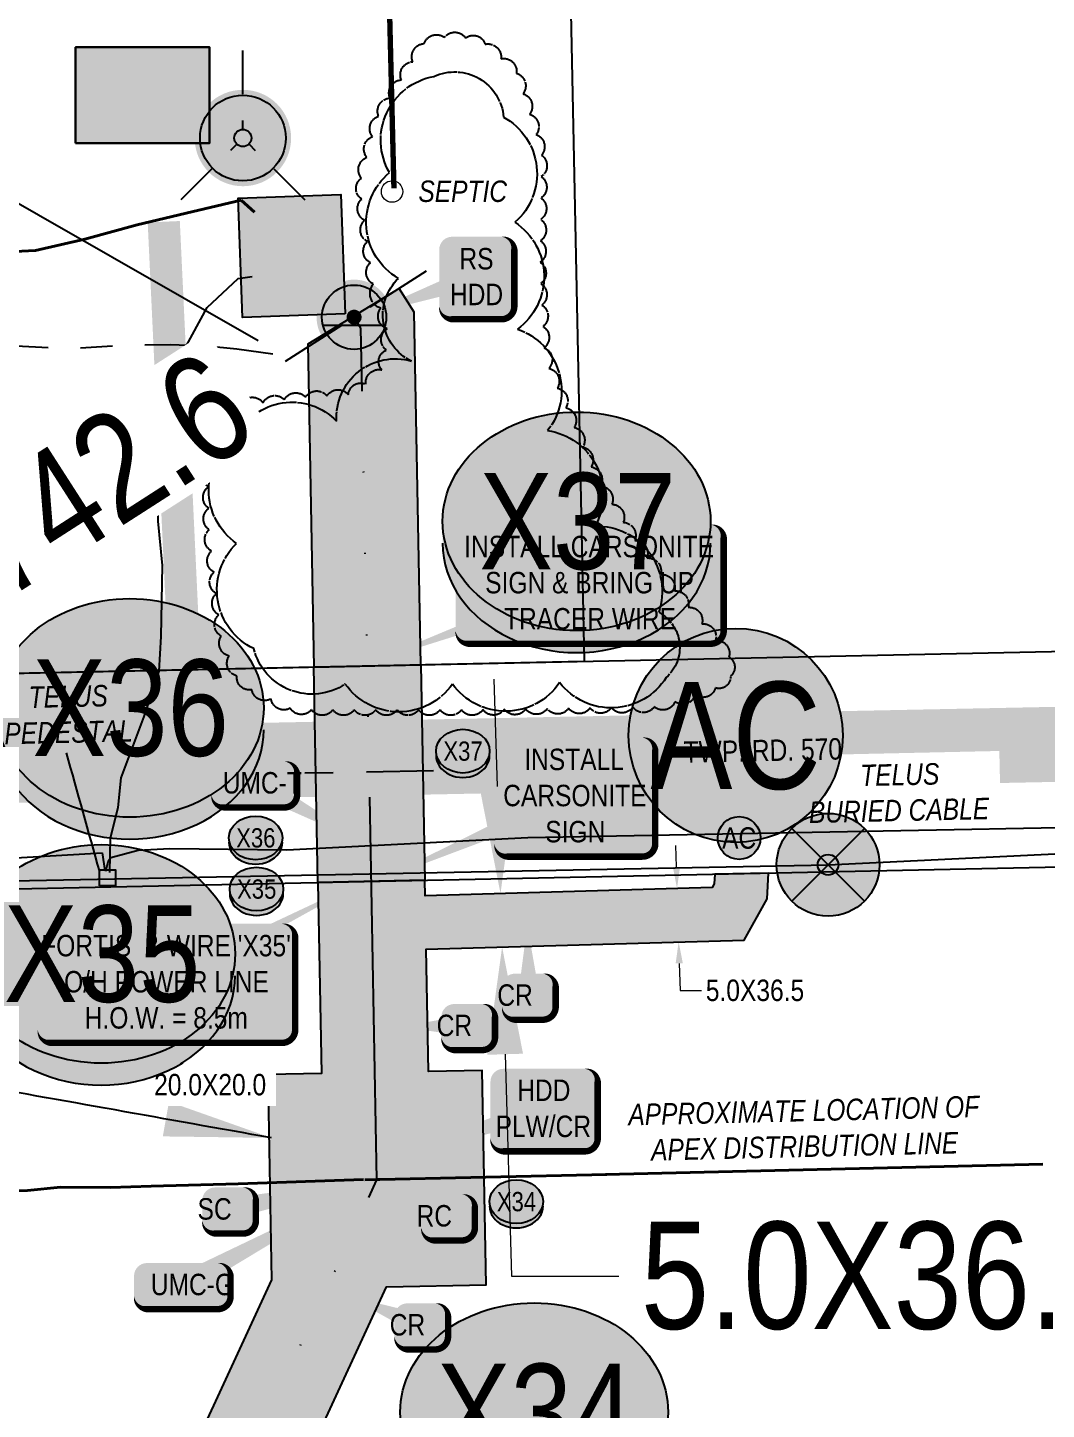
# Model space of a CAD drawing. Extents: x 88833 to 97610, y 5963373 to 5974710.
# Drawn here: x 94061 to 94156, y 5969880.1 to 5970009 of the extents above; entities that cross this region are included whole.
import ezdxf
from ezdxf.enums import TextEntityAlignment as Align

# ---------------------------------------------------------------- set-up
doc = ezdxf.new("R2010")
doc.units = 0
doc.header["$LTSCALE"] = 5
doc.header["$PDSIZE"] = 5
for name, pattern in [('0', [1, 1, 0]), ('COOP2', [10, 5, -1, 0, -1, 0, -1, 0, -1, 0, -1]), ('DASHDOT', [25.4, 12.7, -6.35, 0, -6.35]), ('foc-TIELINE', [1.875, 1.25, -0.625]), ('POWERLINE5', [7.8, 2.4, -0.6, 0.6, -0.6, 0.6, -0.6, 2.4])]:
    doc.linetypes.add(name, pattern=pattern)
doc.layers.get('Defpoints').update_dxf_attribs({"color": 9})
for name, color, linetype, lineweight in [('AS-GENERAL', 48, 'Continuous', 18), ('AS-RECON EXISTING', 151, 'DASHDOT', 40), ('P-APEX RECON-TWS-T', 104, 'Continuous', 9), ('P-APEX RECON-TWS-T-1000', 104, 'Continuous', 9), ('T-TEXT-1000', 48, 'Continuous', 18)]:
    doc.layers.add(name, color=color, linetype=linetype, lineweight=lineweight)
for name, color, linetype in [('AS-POWER', 104, 'foc-POWER'), ('AS-POWER-EXISTING', 72, 'POWERLINE5'), ('AS-POWER-EXISTING-PP', 72, 'Continuous'), ('AS-POWER-EXISTING-PP-1000', 72, 'Continuous'), ('AS-POWER-T-1000', 104, 'Continuous'), ('AS-RESIDENCE', 14, 'Continuous'), ('AS-ROADS', 254, 'Continuous'), ('AS-SYMBOL', 7, 'Continuous'), ('AS-SYMBOL-1000', 7, 'Continuous'), ('AS-TELEPHONE', 224, 'foc-TEL'), ('AS-TELEPHONE-T-1000', 224, 'Continuous'), ('CG-NOTES', 7, 'Continuous'), ('CG-NOTES-1000', 7, 'Continuous'), ('L-ROAD-T-1000', 7, 'Continuous'), ('L-SEC', 7, 'Continuous'), ('L-TITLEDB', 4, 'Continuous'), ('P-APEX RECON PAY ITEMS-1000', 240, 'Continuous'), ('P-APEX RECON-10m BUFFER', 51, 'COOP2'), ('P-APEX RECON-URBAN', 30, 'COOP2'), ('P-APEX RECON-WORK AREA', 104, 'Continuous'), ('P-BUFFER-PURPLE', 187, 'foc-TIELINE'), ('P-BUFFER-PURPLE-T', 187, 'Continuous'), ('P-CROSSINGS', 250, 'Continuous'), ('P-CROSSINGS-1000', 250, 'Continuous'), ('T-BUSH', 110, '0'), ('T-BUSH-1000', 110, '0'), ('T-WATER-T', 170, 'Continuous'), ('T-WATER-T-1000', 170, 'Continuous')]:
    doc.layers.add(name, color=color, linetype=linetype)
for name, color, linetype, true_color in [('AS-RECON EXISTING-T-1000', 7, 'Continuous', 0x7abdff), ('AS-STRUCTURE-H', 7, 'Continuous', 0xa8a8a8), ('P-APEX RECON-TO BE DRILLED-H', 7, 'Continuous', 0xffafe1)]:
    doc.layers.add(name, color=color, linetype=linetype, true_color=true_color)
doc.layers.add('AS-STRUCTURE', color=7, linetype='Continuous', lineweight=30, true_color=0x595959)
doc.styles.add('1.8', font='ARIALN.TTF', dxfattribs={"height": 2})
doc.styles.add('100L', font='ARIALN.TTF', dxfattribs={"height": 10})
doc.styles.add('175L', font='ARIALN.TTF', dxfattribs={"height": 2})
doc.styles.add('80', font='ARIALN.TTF', dxfattribs={"height": 10})
doc.styles.add('80CG', font='ARIALN.TTF', dxfattribs={"height": 10})
doc.styles.add('80L', font='ARIALN.TTF', dxfattribs={"height": 10})
doc.styles.add('Crossing', font='ARIALN.TTF', dxfattribs={"height": 10})
doc.styles.add('foc-LtypeFont', font='ARIALN.TTF', dxfattribs={"height": 7.35})
doc.linetypes.add('foc-POWER', pattern='A,6,-1,["P",foc-LtypeFont,S=0.2,R=0,X=-0.625,Y=-0.75],-1.24,4', length=12.24)
doc.linetypes.add('foc-TEL', pattern='A,2,-1,["T",foc-LtypeFont,S=0.2,R=0,X=-0.425,Y=-0.75],-1.24,8', length=12.24)
doc.dimstyles.new('Compass 1 000', dxfattribs={"dimtxt": 1.8, "dimasz": 2, "dimexe": 0.2, "dimexo": 0.0625, "dimgap": 0.5, "dimtad": 0, "dimtih": 1, "dimtoh": 1, "dimzin": 0, "dimdsep": 46, "dimtxsty": '1.8', "dimcen": 0.1, "dimse1": 1, "dimse2": 1, "dimclrd": 256, "dimclrt": 256, "dimaunit": 1, "dimadec": 4, "dimazin": 0, "dimtfac": 0.06, "dimtofl": 0, "dimtmove": 0, "dimatfit": 0, "dimfxl": 0.2, "dimtolj": 1, "dimtzin": 0, "dimlwd": -1, "dimarcsym": 0})
doc.dimstyles.new('Compass 5 000', dxfattribs={"dimscale": 5, "dimtxt": 9, "dimasz": 2, "dimexe": 0.2, "dimexo": 0.0625, "dimgap": 0.5, "dimtad": 0, "dimtih": 1, "dimtoh": 1, "dimzin": 0, "dimdsep": 46, "dimtxsty": '80CG', "dimcen": 0.1, "dimse1": 1, "dimse2": 1, "dimclrd": 256, "dimclrt": 256, "dimaunit": 1, "dimadec": 4, "dimazin": 0, "dimtfac": 0.06, "dimtofl": 0, "dimtmove": 0, "dimatfit": 1, "dimfxl": 0.2, "dimtolj": 1, "dimtzin": 0, "dimlwd": -1, "dimarcsym": 0})

# ---------------------------------------------------------------- blocks, each defined once
blk = doc.blocks.new('RISER')
h = blk.add_hatch(color=255)
h.dxf.hatch_style = 1
edge = h.paths.add_edge_path()
edge.add_arc((0, 0), 0.7, 0, 360)
blk.add_hatch(color=13).paths.add_polyline_path([(0.581, -0.15), (-0.581, -0.15, 0.774597)])
at = {"color": 13}
blk.add_line((-0.581, -0.15), (0.581, -0.15), dxfattribs=at)
blk.add_circle((0, 0), 0.6, dxfattribs=at)
blk = doc.blocks.new('WAT')
h = blk.add_hatch(color=255)
h.dxf.hatch_style = 1
edge = h.paths.add_edge_path()
edge.add_arc((0, 0), 0.9, 0, 360)
at = {"color": 170}
for p, q in [((0, 0.816), (0, 1.633)), ((-0.577, -0.577), (-1.155, -1.155)), ((0.577, -0.577), (1.155, -1.155))]:
    blk.add_line(p, q, dxfattribs=at)
blk.add_circle((0, 0), 0.8, dxfattribs=at)
blk = doc.blocks.new('Access_Point')
h = blk.add_hatch(color=255)
h.dxf.hatch_style = 1
edge = h.paths.add_edge_path()
edge.add_arc((0, 0), 9.99, 0, 360)
at = {"color": 170}
blk.add_circle((0, 0), 9.99, dxfattribs=at)
at = {"color": 170, "style": '175L'}
blk.add_text('AC', height=10, dxfattribs=at).set_placement((0, 0), align=Align.MIDDLE_CENTER)
blk = doc.blocks.new('*U669')
at = {"true_color": 0xffffa8}
h = blk.add_hatch(color=51, dxfattribs=at)
edge = h.paths.add_edge_path()
edge.add_line((-6.5, -11.5), (6.5, -11.5))
edge.add_arc((6.5, -5.5), 6, 270, 360)
edge.add_line((12.5, -5.5), (12.5, 4))
edge.add_arc((6.5, 4), 6, 0, 90)
edge.add_line((6.5, 10), (-6.5, 10))
edge.add_arc((-6.5, 4), 6, 90, 180)
edge.add_line((-12.5, 4), (-12.5, -5.5))
edge.add_arc((-6.5, -5.5), 6, 180, 270)
at = {"color": 240, "flags": 128}
for points in [[(68.98, 14, 0, 10, 0), (0, 0, 5, 5, 0)], [(-1, -11.44, 0, 10, 0), (0, 0, 5, 5, 0)]]:
    blk.add_lwpolyline(points, format="xyseb", dxfattribs=at)
blk.add_lwpolyline([(-6.5, -11.5, 3, 3, 0), (6.5, -11.5, 3, 3, 0.414214), (12.5, -5.5, 3, 3, 0), (12.5, 4, 3, 0, 0.414214), (6.5, 10, 0, 0, 0), (-6.5, 10, 0, 0, 0.414214), (-12.5, 4, 0, 0, 0), (-12.5, -5.5, 0, 3, 0.414214)], format="xyseb", close=True, dxfattribs=at)
at = {"color": 4, "style": '80'}
blk.add_attdef('OTHER_001', (-14.7, -5), '', height=10, dxfattribs=at)
blk = doc.blocks.new('*U670')
at = {"true_color": 0xffffa8}
h = blk.add_hatch(color=51, dxfattribs=at)
edge = h.paths.add_edge_path()
edge.add_line((-6.5, -11.5), (6.5, -11.5))
edge.add_arc((6.5, -5.5), 6, 270, 360)
edge.add_line((12.5, -5.5), (12.5, 4))
edge.add_arc((6.5, 4), 6, 0, 90)
edge.add_line((6.5, 10), (-6.5, 10))
edge.add_arc((-6.5, 4), 6, 90, 180)
edge.add_line((-12.5, 4), (-12.5, -5.5))
edge.add_arc((-6.5, -5.5), 6, 180, 270)
at = {"color": 240, "flags": 128}
for points in [[(-29.76, 17.29, 0, 10, 0), (0, 0, 5, 5, 0)], [(-1, -11.44, 0, 10, 0), (0, 0, 5, 5, 0)]]:
    blk.add_lwpolyline(points, format="xyseb", dxfattribs=at)
blk.add_lwpolyline([(-6.5, -11.5, 3, 3, 0), (6.5, -11.5, 3, 3, 0.414214), (12.5, -5.5, 3, 3, 0), (12.5, 4, 3, 0, 0.414214), (6.5, 10, 0, 0, 0), (-6.5, 10, 0, 0, 0.414214), (-12.5, 4, 0, 0, 0), (-12.5, -5.5, 0, 3, 0.414214)], format="xyseb", close=True, dxfattribs=at)
at = {"color": 4, "style": '80'}
blk.add_attdef('OTHER_001', (-14.7, -5), '', height=10, dxfattribs=at)
blk = doc.blocks.new('*D671')
at = {"layer": 'Defpoints', "color": 0, "transparency": 16777216}
for p in [(94110.94, 5969928.4), (94105.25, 5969923.24), (94111.09, 5969923.41)]:
    blk.add_point(p, dxfattribs=at)
at = {"layer": 'P-APEX RECON-TWS-T', "transparency": 16777216}
for p, q in [((94104.81, 5969938.22), (94104.52, 5969948.22)), ((94105.54, 5969913.24), (94106.14, 5969892.55)), ((94106.14, 5969892.55), (94116.14, 5969892.55))]:
    blk.add_line(p, q, dxfattribs=at)
for points in [[(94106.47, 5969938.27), (94103.14, 5969938.18), (94105.1, 5969928.23)], [(94107.2, 5969913.29), (94103.87, 5969913.19), (94105.25, 5969923.24)]]:
    blk.add_solid(points, dxfattribs=at)
at = {"layer": 'P-APEX RECON-TWS-T', "transparency": 16777216, "insert": (94141.11, 5969892.55), "char_height": 10, "attachment_point": 5, "style": '80CG'}
blk.add_mtext('\\A1;5.0X36.5', dxfattribs=at)
blk = doc.blocks.new('POWERPOLE')
h = blk.add_hatch(color=255)
edge = h.paths.add_edge_path()
edge.add_arc((0, 0), 0.96, 0, 360)
at = {"linetype": 'Continuous'}
for p, q in [((0.679, -0.679), (-0.679, 0.679)), ((-0.679, -0.679), (0.679, 0.679))]:
    blk.add_line(p, q, dxfattribs=at)
blk.add_circle((0, 0), 0.96, dxfattribs=at)
blk = doc.blocks.new('*D687')
at = {"layer": 'Defpoints', "color": 0, "transparency": 16777216}
for p in [(94111.43, 5969928.41), (94111.58, 5969923.42), (94121.71, 5969923.72)]:
    blk.add_point(p, dxfattribs=at)
at = {"layer": 'P-APEX RECON-TWS-T-1000', "transparency": 16777216}
for p, q in [((94121.5, 5969930.71), (94121.44, 5969932.71)), ((94121.77, 5969921.72), (94121.84, 5969919.19)), ((94121.84, 5969919.19), (94123.84, 5969919.19))]:
    blk.add_line(p, q, dxfattribs=at)
for points in [[(94121.84, 5969930.72), (94121.17, 5969930.7), (94121.56, 5969928.71)], [(94122.1, 5969921.73), (94121.43, 5969921.71), (94121.71, 5969923.72)]]:
    blk.add_solid(points, dxfattribs=at)
at = {"layer": 'P-APEX RECON-TWS-T-1000', "transparency": 16777216, "insert": (94128.83, 5969919.19), "char_height": 2, "attachment_point": 5, "style": '1.8'}
blk.add_mtext('\\A1;5.0X36.5', dxfattribs=at)
blk = doc.blocks.new('*U688')
at = {"true_color": 0xffffa8}
h = blk.add_hatch(color=51, dxfattribs=at)
edge = h.paths.add_edge_path()
edge.add_line((-14, -11.5), (14, -11.5))
edge.add_arc((14, -5.5), 6, 270, 360)
edge.add_line((20, -5.5), (20, 4))
edge.add_arc((14, 4), 6, 0, 90)
edge.add_line((14, 10), (-14, 10))
edge.add_arc((-14, 4), 6, 90, 180)
edge.add_line((-20, 4), (-20, -5.5))
edge.add_arc((-14, -5.5), 6, 180, 270)
at = {"color": 240, "flags": 128}
blk.add_lwpolyline([(-14, -11.5, 3, 3, 0), (14, -11.5, 3, 3, 0.414214), (20, -5.5, 3, 3, 0), (20, 4, 3, 0, 0.414214), (14, 10, 0, 0, 0), (-14, 10, 0, 0, 0.414214), (-20, 4, 0, 0, 0), (-20, -5.5, 0, 3, 0.414214)], format="xyseb", close=True, dxfattribs=at)
for points in [[(-1, -11.44, 0, 10, 0), (0, 0, 5, 5, 0)], [(54.15, -29.43, 0, 10, 0), (0, 0, 5, 5, 0)]]:
    blk.add_lwpolyline(points, format="xyseb", dxfattribs=at)
at = {"color": 4, "style": '80'}
blk.add_attdef('OTHER_001', (-14.7, -5), '', height=10, dxfattribs=at)
blk = doc.blocks.new('*U694')
at = {"true_color": 0xffffa8}
h = blk.add_hatch(color=51, dxfattribs=at)
edge = h.paths.add_edge_path()
edge.add_line((-56.5, -28.5), (56.5, -28.5))
edge.add_arc((56.5, -22.5), 6, 270, 360)
edge.add_line((62.5, -22.5), (62.5, 21))
edge.add_arc((56.5, 21), 6, 0, 90)
edge.add_line((56.5, 27), (-56.5, 27))
edge.add_arc((-56.5, 21), 6, 90, 180)
edge.add_line((-62.5, 21), (-62.5, -22.5))
edge.add_arc((-56.5, -22.5), 6, 180, 270)
at = {"color": 240, "flags": 128}
blk.add_lwpolyline([(-56.5, -28.5, 3, 3, 0), (56.5, -28.5, 3, 3, 0.414214), (62.5, -22.5, 3, 3, 0), (62.5, 21, 3, 0, 0.414214), (56.5, 27, 0, 0, 0), (-56.5, 27, 0, 0, 0.414214), (-62.5, 21, 0, 0, 0), (-62.5, -22.5, 0, 3, 0.414214)], format="xyseb", close=True, dxfattribs=at)
for points in [[(-104.11, -37.95, 0, 10, 0), (0, 0, 5, 5, 0)], [(-1, -11.44, 0, 10, 0), (0, 0, 5, 5, 0)]]:
    blk.add_lwpolyline(points, format="xyseb", dxfattribs=at)
at = {"color": 4, "style": '80'}
blk.add_attdef('OTHER_001', (-14.7, -5), '', height=10, dxfattribs=at)
blk = doc.blocks.new('*U689')
h = blk.add_hatch(color=255)
edge = h.paths.add_edge_path()
edge.add_line((-54, -28.5), (54, -28.5))
edge.add_arc((54, -22.5), 6, 270, 360)
edge.add_line((60, -22.5), (60, 21))
edge.add_arc((54, 21), 6, 0, 90)
edge.add_line((54, 27), (-54, 27))
edge.add_arc((-54, 21), 6, 90, 180)
edge.add_line((-60, 21), (-60, -22.5))
edge.add_arc((-54, -22.5), 6, 180, 270)
at = {"color": 104, "flags": 128}
blk.add_lwpolyline([(97.83, 50.15, 0, 7.5, 0), (0, 0, 0, 0, 0)], format="xyseb", dxfattribs=at)
blk.add_lwpolyline([(-54, -28.5, 3, 3, 0), (54, -28.5, 3, 3, 0.414214), (60, -22.5, 3, 3, 0), (60, 21, 3, 0, 0.414214), (54, 27, 0, 0, 0), (-54, 27, 0, 0, 0.414214), (-60, 21, 0, 0, 0), (-60, -22.5, 0, 3, 0.414214)], format="xyseb", close=True, dxfattribs=at)
at = {"color": 104, "style": '80'}
blk.add_attdef('ENTER_TEXT_001', (-26.85, -4.92), '', height=10, dxfattribs=at)
blk = doc.blocks.new('*U690')
at = {"true_color": 0xffffa8}
h = blk.add_hatch(color=51, dxfattribs=at)
edge = h.paths.add_edge_path()
edge.add_line((-16.5, -11.5), (16.5, -11.5))
edge.add_arc((16.5, -5.5), 6, 270, 360)
edge.add_line((22.5, -5.5), (22.5, 4))
edge.add_arc((16.5, 4), 6, 0, 90)
edge.add_line((16.5, 10), (-16.5, 10))
edge.add_arc((-16.5, 4), 6, 90, 180)
edge.add_line((-22.5, 4), (-22.5, -5.5))
edge.add_arc((-16.5, -5.5), 6, 180, 270)
at = {"color": 240, "flags": 128}
for points in [[(90.78, 49, 0, 10, 0), (0, 0, 5, 5, 0)], [(-1, -11.44, 0, 10, 0), (0, 0, 5, 5, 0)]]:
    blk.add_lwpolyline(points, format="xyseb", dxfattribs=at)
blk.add_lwpolyline([(-16.5, -11.5, 3, 3, 0), (16.5, -11.5, 3, 3, 0.414214), (22.5, -5.5, 3, 3, 0), (22.5, 4, 3, 0, 0.414214), (16.5, 10, 0, 0, 0), (-16.5, 10, 0, 0, 0.414214), (-22.5, 4, 0, 0, 0), (-22.5, -5.5, 0, 3, 0.414214)], format="xyseb", close=True, dxfattribs=at)
at = {"color": 4, "style": '80'}
blk.add_attdef('OTHER_001', (-14.7, -5), '', height=10, dxfattribs=at)
blk = doc.blocks.new('*U691')
at = {"true_color": 0xffffa8}
h = blk.add_hatch(color=51, dxfattribs=at)
edge = h.paths.add_edge_path()
edge.add_line((-6.5, -11.5), (6.5, -11.5))
edge.add_arc((6.5, -5.5), 6, 270, 360)
edge.add_line((12.5, -5.5), (12.5, 4))
edge.add_arc((6.5, 4), 6, 0, 90)
edge.add_line((6.5, 10), (-6.5, 10))
edge.add_arc((-6.5, 4), 6, 90, 180)
edge.add_line((-12.5, 4), (-12.5, -5.5))
edge.add_arc((-6.5, -5.5), 6, 180, 270)
at = {"color": 240, "flags": 128}
for points in [[(-0.76, 32.56, 0, 10, 0), (0, 0, 5, 5, 0)], [(-1, -11.44, 0, 10, 0), (0, 0, 5, 5, 0)]]:
    blk.add_lwpolyline(points, format="xyseb", dxfattribs=at)
blk.add_lwpolyline([(-6.5, -11.5, 3, 3, 0), (6.5, -11.5, 3, 3, 0.414214), (12.5, -5.5, 3, 3, 0), (12.5, 4, 3, 0, 0.414214), (6.5, 10, 0, 0, 0), (-6.5, 10, 0, 0, 0.414214), (-12.5, 4, 0, 0, 0), (-12.5, -5.5, 0, 3, 0.414214)], format="xyseb", close=True, dxfattribs=at)
at = {"color": 4, "style": '80'}
blk.add_attdef('OTHER_001', (-14.7, -5), '', height=10, dxfattribs=at)
blk = doc.blocks.new('*U692')
at = {"true_color": 0xffffa8}
h = blk.add_hatch(color=51, dxfattribs=at)
edge = h.paths.add_edge_path()
edge.add_line((-19, -20), (19, -20))
edge.add_arc((19, -14), 6, 270, 360)
edge.add_line((25, -14), (25, 12.5))
edge.add_arc((19, 12.5), 6, 0, 90)
edge.add_line((19, 18.5), (-19, 18.5))
edge.add_arc((-19, 12.5), 6, 90, 180)
edge.add_line((-25, 12.5), (-25, -14))
edge.add_arc((-19, -14), 6, 180, 270)
at = {"color": 240, "flags": 128}
blk.add_lwpolyline([(-19, -20, 3, 3, 0), (19, -20, 3, 3, 0.414214), (25, -14, 3, 3, 0), (25, 12.5, 3, 0, 0.414214), (19, 18.5, 0, 0, 0), (-19, 18.5, 0, 0, 0.414214), (-25, 12.5, 0, 0, 0), (-25, -14, 0, 3, 0.414214)], format="xyseb", close=True, dxfattribs=at)
for points in [[(-78.09, -25.2, 0, 10, 0), (0, 0, 5, 5, 0)], [(-1, -11.44, 0, 10, 0), (0, 0, 5, 5, 0)]]:
    blk.add_lwpolyline(points, format="xyseb", dxfattribs=at)
at = {"color": 4, "style": '80'}
blk.add_attdef('OTHER_001', (-14.7, -5), '', height=10, dxfattribs=at)
blk = doc.blocks.new('*U693')
at = {"true_color": 0xffffa8}
h = blk.add_hatch(color=51, dxfattribs=at)
edge = h.paths.add_edge_path()
edge.add_line((-11.5, -20), (11.5, -20))
edge.add_arc((11.5, -14), 6, 270, 360)
edge.add_line((17.5, -14), (17.5, 12.5))
edge.add_arc((11.5, 12.5), 6, 0, 90)
edge.add_line((11.5, 18.5), (-11.5, 18.5))
edge.add_arc((-11.5, 12.5), 6, 90, 180)
edge.add_line((-17.5, 12.5), (-17.5, -14))
edge.add_arc((-11.5, -14), 6, 180, 270)
at = {"color": 240, "flags": 128}
blk.add_lwpolyline([(-11.5, -20, 3, 3, 0), (11.5, -20, 3, 3, 0.414214), (17.5, -14, 3, 3, 0), (17.5, 12.5, 3, 0, 0.414214), (11.5, 18.5, 0, 0, 0), (-11.5, 18.5, 0, 0, 0.414214), (-17.5, 12.5, 0, 0, 0), (-17.5, -14, 0, 3, 0.414214)], format="xyseb", close=True, dxfattribs=at)
for points in [[(-54.47, -18.81, 0, 10, 0), (0, 0, 5, 5, 0)], [(-1, -11.44, 0, 10, 0), (0, 0, 5, 5, 0)]]:
    blk.add_lwpolyline(points, format="xyseb", dxfattribs=at)
at = {"color": 4, "style": '80'}
blk.add_attdef('OTHER_001', (-14.7, -5), '', height=10, dxfattribs=at)
blk = doc.blocks.new('xing2')
h = blk.add_hatch(color=50)
h.dxf.hatch_style = 1
edge = h.paths.add_edge_path()
edge.add_ellipse((0, 0), major_axis=(-12.5, 0), ratio=0.816297, start_angle=0, end_angle=360)
h = blk.add_hatch(color=250)
h.dxf.hatch_style = 1
edge = h.paths.add_edge_path()
edge.add_ellipse((0, -2.05), major_axis=(-12.5, 0), ratio=0.816297, start_angle=0, end_angle=180)
edge.add_line((12.5, -2.05), (12.5, 0))
edge.add_ellipse((0, 0), major_axis=(-12.5, 0), ratio=0.816297, start_angle=0, end_angle=180, ccw=False)
edge.add_line((-12.5, 0), (-12.5, -2.05))
at = {"color": 250}
blk.add_ellipse((0, 0), major_axis=(-12.5, 0), ratio=0.816297, dxfattribs=at)
blk.add_ellipse((0, -2.05), major_axis=(-12.5, 0), ratio=0.816297, start_param=0, end_param=3.141593, dxfattribs=at)
at = {"color": 250, "style": 'Crossing'}
blk.add_attdef('CROSSING', text='', height=9, dxfattribs=at).set_placement((0.09, 0.02), align=Align.MIDDLE_CENTER)
at = {"color": 250, "style": 'Crossing', "flags": 1}
for tag, p in [('OWNER', (0.09, -12.49)), ('DESCRIPTION', (0.09, -25.77)), ('LOCATION', (0.09, -39.3)), ('DWG_REF', (0.09, -52.84))]:
    blk.add_attdef(tag, text='', height=9, dxfattribs=at).set_placement(p, align=Align.MIDDLE_CENTER)
blk = doc.blocks.new('*U1113')
at = {"true_color": 0xffffa8}
h = blk.add_hatch(color=51, dxfattribs=at)
edge = h.paths.add_edge_path()
edge.add_line((-6.5, -11.5), (6.5, -11.5))
edge.add_arc((6.5, -5.5), 6, 270, 360)
edge.add_line((12.5, -5.5), (12.5, 4))
edge.add_arc((6.5, 4), 6, 0, 90)
edge.add_line((6.5, 10), (-6.5, 10))
edge.add_arc((-6.5, 4), 6, 90, 180)
edge.add_line((-12.5, 4), (-12.5, -5.5))
edge.add_arc((-6.5, -5.5), 6, 180, 270)
at = {"color": 240, "flags": 128}
for points in [[(-34.26, 13.43, 0, 10, 0), (0, 0, 5, 5, 0)], [(-1, -11.44, 0, 10, 0), (0, 0, 5, 5, 0)]]:
    blk.add_lwpolyline(points, format="xyseb", dxfattribs=at)
blk.add_lwpolyline([(-6.5, -11.5, 3, 3, 0), (6.5, -11.5, 3, 3, 0.414214), (12.5, -5.5, 3, 3, 0), (12.5, 4, 3, 0, 0.414214), (6.5, 10, 0, 0, 0), (-6.5, 10, 0, 0, 0.414214), (-12.5, 4, 0, 0, 0), (-12.5, -5.5, 0, 3, 0.414214)], format="xyseb", close=True, dxfattribs=at)
at = {"color": 4, "style": '80'}
blk.add_attdef('OTHER_001', (-14.7, -5), '', height=10, dxfattribs=at)
blk = doc.blocks.new('*U1172')
at = {"true_color": 0xffffa8}
h = blk.add_hatch(color=51, dxfattribs=at)
edge = h.paths.add_edge_path()
edge.add_line((-6.5, -11.5), (6.5, -11.5))
edge.add_arc((6.5, -5.5), 6, 270, 360)
edge.add_line((12.5, -5.5), (12.5, 4))
edge.add_arc((6.5, 4), 6, 0, 90)
edge.add_line((6.5, 10), (-6.5, 10))
edge.add_arc((-6.5, 4), 6, 90, 180)
edge.add_line((-12.5, 4), (-12.5, -5.5))
edge.add_arc((-6.5, -5.5), 6, 180, 270)
at = {"color": 240, "flags": 128}
blk.add_lwpolyline([(-6.5, -11.5, 3, 3, 0), (6.5, -11.5, 3, 3, 0.414214), (12.5, -5.5, 3, 3, 0), (12.5, 4, 3, 0, 0.414214), (6.5, 10, 0, 0, 0), (-6.5, 10, 0, 0, 0.414214), (-12.5, 4, 0, 0, 0), (-12.5, -5.5, 0, 3, 0.414214)], format="xyseb", close=True, dxfattribs=at)
for points in [[(-31.79, -0.72, 0, 10, 0), (0, 0, 5, 5, 0)], [(-1, -11.44, 0, 10, 0), (0, 0, 5, 5, 0)]]:
    blk.add_lwpolyline(points, format="xyseb", dxfattribs=at)
at = {"color": 4, "style": '80'}
blk.add_attdef('OTHER_001', (-14.7, -5), '', height=10, dxfattribs=at)
blk = doc.blocks.new('*U1306')
at = {"true_color": 0xffffa8}
h = blk.add_hatch(color=51, dxfattribs=at)
edge = h.paths.add_edge_path()
edge.add_line((-31.5, -28.5), (31.5, -28.5))
edge.add_arc((31.5, -22.5), 6, 270, 360)
edge.add_line((37.5, -22.5), (37.5, 21))
edge.add_arc((31.5, 21), 6, 0, 90)
edge.add_line((31.5, 27), (-31.5, 27))
edge.add_arc((-31.5, 21), 6, 90, 180)
edge.add_line((-37.5, 21), (-37.5, -22.5))
edge.add_arc((-31.5, -22.5), 6, 180, 270)
at = {"color": 240, "flags": 128}
blk.add_lwpolyline([(-31.5, -28.5, 3, 3, 0), (31.5, -28.5, 3, 3, 0.414214), (37.5, -22.5, 3, 3, 0), (37.5, 21, 3, 0, 0.414214), (31.5, 27, 0, 0, 0), (-31.5, 27, 0, 0, 0.414214), (-37.5, 21, 0, 0, 0), (-37.5, -22.5, 0, 3, 0.414214)], format="xyseb", close=True, dxfattribs=at)
for points in [[(-93.09, -40.39, 0, 10, 0), (0, 0, 5, 5, 0)], [(-1, -11.44, 0, 10, 0), (0, 0, 5, 5, 0)]]:
    blk.add_lwpolyline(points, format="xyseb", dxfattribs=at)
at = {"color": 4, "style": '80'}
blk.add_attdef('OTHER_001', (-14.7, -5), '', height=10, dxfattribs=at)

msp = doc.modelspace()

# ---------------------------------------------------------------- hatches: boundary and pattern name
at = {"layer": 'AS-STRUCTURE-H'}
h = msp.add_hatch(color=256, dxfattribs=at)
h.dxf.hatch_style = 1
h.paths.add_polyline_path([(94065.475, 5969998.236), (94077.975, 5969998.228), (94077.982, 5970007.164), (94065.481, 5970007.173)])
h = msp.add_hatch(color=256, dxfattribs=at)
h.dxf.hatch_style = 1
h.paths.add_polyline_path([(94090.619, 5969982.304), (94081.053, 5969981.953), (94080.644, 5969993.085), (94090.21, 5969993.437)])
at = {"layer": 'P-APEX RECON-10m BUFFER', "transparency": 33554687}
h = msp.add_hatch(color=256, dxfattribs=at)
h.dxf.hatch_style = 1
h.paths.add_polyline_path([(94097.675, 5969949.566), (94097.059, 5969982.468), (94095.645, 5969984.668), (94087.122, 5969979.459), (94087.685, 5969949.355)])
h = msp.add_hatch(color=256, dxfattribs=at)
h.dxf.hatch_style = 1
h.paths.add_polyline_path([(94097.675, 5969949.566), (94098.051, 5969929.466), (94088.061, 5969929.255), (94087.685, 5969949.355)])
h = msp.add_hatch(color=256, dxfattribs=at)
h.dxf.hatch_style = 1
h.paths.add_polyline_path([(94088.061, 5969929.255), (94088.395, 5969911.433), (94083.399, 5969911.34), (94083.758, 5969892.189), (94018.082, 5969749.946), (93976.506, 5969748.498), (93960.005, 5969748.164), (93959.904, 5969753.159), (93939.924, 5969752.755), (93940.025, 5969747.76), (93915.833, 5969747.271), (93916.032, 5969737.281), (93940.227, 5969737.77), (93940.328, 5969732.775), (93960.308, 5969733.179), (93960.207, 5969738.174), (93976.781, 5969738.509), (94024.576, 5969740.174), (94094.473, 5969891.559), (94103.754, 5969891.733), (94103.38, 5969911.714), (94098.385, 5969911.62), (94098.171, 5969923.028), (94127.818, 5969923.895), (94129.967, 5969927.733), (94130.082, 5969930.141), (94125.075, 5969930.035), (94125.033, 5969929.147), (94124.842, 5969928.806), (94098.078, 5969928.024), (94098.051, 5969929.466)])
at = {"layer": 'P-APEX RECON-TO BE DRILLED-H', "transparency": 33554687}
h = msp.add_hatch(color=256, dxfattribs=at)
h.dxf.hatch_style = 1
h.paths.add_polyline_path([(94093.405, 5969903.142), (94098.542, 5969903.238), (94097.059, 5969982.468), (94095.645, 5969984.668), (94087.122, 5969979.459), (94088.551, 5969903.051)])

# ---------------------------------------------------------------- linework, layer by layer
at = {"layer": 'AS-GENERAL', "const_width": 0.5, "flags": 128}
msp.add_lwpolyline([(94095.165, 5969993.999), (94093.999, 5970041.142)], dxfattribs=at)
at = {"layer": 'AS-GENERAL'}
msp.add_circle((94094.99, 5969993.71, 708.907), 0.999, dxfattribs=at)
at = {"layer": 'AS-POWER', "flags": 128}
for points in [[(94055.57, 5969975.7), (94055.08, 5969995.48), (94082.507, 5969979.822)], [(93504.146, 5969826.639), (93513.383, 5969934.019), (93801.307, 5969939.336), (93853.403, 5969939.906), (93892.002, 5969941.758), (93892.011, 5969941.759), (93908.706, 5969942.56), (94042.54, 5969947.77), (94051.64, 5969929.25), (94051.64, 5969929.25), (94135.642, 5969930.913), (94230.461, 5969935.509), (94434.27, 5969936.667), (94516.381, 5969938.857), (94536.272, 5969940.862), (94715.947, 5969943.964), (94813.019, 5969946.333)]]:
    msp.add_lwpolyline(points, dxfattribs=at)
at = {"layer": 'AS-POWER-EXISTING', "flags": 128}
msp.add_lwpolyline([(94083.879, 5969978.552), (94080.504, 5969979.016), (94077.683, 5969979.271), (94074.304, 5969979.396), (94070.169, 5969979.353), (94064.795, 5969979.042), (94058.249, 5969979.358), (94055.619, 5969979.508)], dxfattribs=at)
at = {"layer": 'AS-RECON EXISTING', "color": 240, "flags": 128}
msp.add_lwpolyline([(94082.169, 5969991.787), (94080.911, 5969992.906), (94075.799, 5969991.695), (94071.223, 5969990.596), (94066.334, 5969989.28), (94061.755, 5969988.201), (94056.801, 5969987.967)], dxfattribs=at)
at = {"layer": 'AS-RECON EXISTING', "flags": 128}
for points in [[(94092.439, 5969901.539), (94115.027, 5969902.021), (94114.895, 5969902.019), (94627.209, 5969914.202), (94672.84, 5969882.165)], [(94092.318, 5969901.552), (94080.639, 5969901.159), (94072.519, 5969900.941), (94068.747, 5969900.813), (94064.067, 5969900.846), (94060.986, 5969900.539), (94058.425, 5969900.469)]]:
    msp.add_lwpolyline(points, dxfattribs=at)
at = {"layer": 'AS-RESIDENCE'}
msp.add_lwpolyline([(94090.619, 5969982.304), (94081.053, 5969981.953), (94080.644, 5969993.085), (94090.21, 5969993.437)], close=True, dxfattribs=at)
at = {"layer": 'AS-ROADS', "flags": 128}
for points, const_width in [([(94076.055, 5969940.752), (94073.703, 5969990.889)], 2.998), ([(92987.954, 5969918.349), (93414.329, 5969927.161), (94155.256, 5969942.112), (94628.09, 5969952.07), (94812.802, 5969956.972)], 7)]:
    msp.add_lwpolyline(points, dxfattribs=dict(at, const_width=const_width))
at = {"layer": 'AS-STRUCTURE'}
msp.add_lwpolyline([(94065.475, 5969998.236), (94077.975, 5969998.228), (94077.982, 5970007.164), (94065.481, 5970007.173)], close=True, dxfattribs=at)
at = {"layer": 'AS-TELEPHONE', "flags": 128}
msp.add_lwpolyline([(92988.103, 5969909.886), (93088.441, 5969911.768), (93790.394, 5969924.92), (93892.597, 5969926.835), (94050.816, 5969931.02), (94060.426, 5969931.603), (94064.2, 5969931.803), (94067.974, 5969932.033), (94068.212, 5969930.372)], dxfattribs=at)
msp.add_lwpolyline([(94067.715, 5969928.934), (94067.715, 5969930.433), (94069.213, 5969930.433), (94069.213, 5969928.934)], close=True, dxfattribs=at)
at = {"layer": 'L-SEC', "flags": 128}
for points in [[(93911.851, 5969945.647), (94714.887, 5969962.583)], [(93912.284, 5969925.548), (94715.311, 5969942.483)]]:
    msp.add_lwpolyline(points, dxfattribs=at)
at = {"layer": 'L-TITLEDB', "flags": 128}
msp.add_lwpolyline([(93907.528, 5970146.638), (94108.771, 5970151.056), (94112.91, 5969949.887), (93911.851, 5969945.647)], close=True, dxfattribs=at)
at = {"layer": 'P-APEX RECON-URBAN', "ltscale": 1.5, "flags": 128}
for points in [[(93093.277, 5969087.636), (93209.515, 5969089.439), (93280.365, 5969128.999), (93423.097, 5969131.342), (93425.828, 5969132.457), (93427.062, 5969134.641), (93466.302, 5969690.798), (93468.065, 5969692.712), (93470.784, 5969693.376), (93802.835, 5969700.294), (93815.799, 5969740.252), (93976.643, 5969743.504), (94021.329, 5969745.06), (94093.577, 5969901.536), (94092.09, 5969980.958), (94091.442, 5969981.967)], [(94093.589, 5969901.618), (94094.261, 5969901.632)]]:
    msp.add_lwpolyline(points, dxfattribs=at)
at = {"layer": 'P-APEX RECON-WORK AREA', "flags": 128}
for points in [[(94097.675, 5969949.566), (94097.059, 5969982.468), (94095.645, 5969984.668), (94087.122, 5969979.459), (94087.685, 5969949.355)], [(94097.675, 5969949.566), (94098.051, 5969929.466), (94088.061, 5969929.255), (94087.685, 5969949.355)]]:
    msp.add_lwpolyline(points, close=True, dxfattribs=at)
msp.add_lwpolyline([(94024.576, 5969740.174), (94094.473, 5969891.559), (94103.754, 5969891.733), (94103.38, 5969911.714), (94098.385, 5969911.62), (94098.171, 5969923.028), (94127.818, 5969923.895), (94129.967, 5969927.733), (94130.082, 5969930.141), (94125.075, 5969930.035), (94125.033, 5969929.147), (94124.842, 5969928.806), (94098.078, 5969928.024), (94098.051, 5969929.466), (94088.061, 5969929.255), (94088.395, 5969911.433), (94083.399, 5969911.34), (94083.758, 5969892.189), (94018.082, 5969749.946)], dxfattribs=at)
at = {"layer": 'P-BUFFER-PURPLE'}
msp.add_line((94098.859, 5969939.669), (94086.871, 5969939.445), dxfattribs=at)
at = {"layer": 'T-BUSH', "flags": 128}
msp.add_lwpolyline([(94095.586, 5969985.606, -0.5205671), (94094.753, 5969995.474, -0.5205671), (94098.892, 5970004.448, -0.5205671), (94105.383, 5970000.655, -0.5205671), (94106.449, 5969990.843, -0.5205671), (94106.676, 5969980.859, -0.5205671), (94109.491, 5969971.415, -0.5205671), (94113.939, 5969962.499, -0.5205671), (94119.852, 5969954.472, -0.5205671), (94120.552, 5969948.376, -0.5205671), (94110.615, 5969947.901, -0.5205671), (94100.624, 5969947.774, -0.5205671), (94090.632, 5969947.774, -0.5205671), (94082.097, 5969951.081, -0.5205671), (94080.494, 5969960.892, -0.5205671), (94080.476, 5969970.836, -0.5205671), (94089.821, 5969972.292, -0.5205671), (94096.805, 5969977.886, -0.5205671)], format="xyb", close=True, dxfattribs=at)
at = {"layer": 'T-BUSH-1000', "flags": 128}
msp.add_lwpolyline([(94093.237, 5969985.085, -0.5205671), (94092.967, 5969987.065, -0.5205671), (94092.697, 5969989.045, -0.5205671), (94092.426, 5969991.025, -0.5205671), (94092.156, 5969993.005, -0.5205671), (94092.137, 5969994.969, -0.5205671), (94092.652, 5969996.9, -0.5205671), (94093.167, 5969998.831, -0.5205671), (94093.733, 5970000.74, -0.5205671), (94094.796, 5970002.432, -0.5205671), (94095.858, 5970004.125, -0.5205671), (94096.921, 5970005.817, -0.5205671), (94097.983, 5970007.51, -0.5205671), (94099.871, 5970008.08, -0.5205671), (94101.838, 5970008.028, -0.5205671), (94103.673, 5970007.451, -0.5205671), (94105.144, 5970006.099, -0.5205671), (94106.593, 5970004.732, -0.5205671), (94107.204, 5970002.829, -0.5205671), (94107.815, 5970000.926, -0.5205671), (94108.425, 5969999.023, -0.5205671), (94108.927, 5969997.104, -0.5205671), (94108.902, 5969995.106, -0.5205671), (94108.876, 5969993.108, -0.5205671), (94108.851, 5969991.11, -0.5205671), (94108.826, 5969989.111, -0.5205671), (94108.8, 5969987.113, -0.5205671), (94108.849, 5969985.116, -0.5205671), (94108.956, 5969983.121, -0.5205671), (94109.063, 5969981.125, -0.5205671), (94109.17, 5969979.13, -0.5205671), (94109.606, 5969977.211, -0.5205671), (94110.396, 5969975.376, -0.5205671), (94111.187, 5969973.54, -0.5205671), (94111.977, 5969971.705, -0.5205671), (94112.768, 5969969.869, -0.5205671), (94113.558, 5969968.034, -0.5205671), (94114.418, 5969966.235, -0.5205671), (94115.484, 5969964.545, -0.5205671), (94116.55, 5969962.855, -0.5205671), (94117.616, 5969961.164, -0.5205671), (94118.751, 5969959.524, -0.5205671), (94120.033, 5969957.991, -0.5205671), (94121.316, 5969956.459, -0.5205671), (94122.598, 5969954.926, -0.5205671), (94123.881, 5969953.394, -0.5205671), (94125.156, 5969951.855, -0.5205671), (94126.395, 5969950.287, -0.5205671), (94126.56, 5969948.511, -0.5205671), (94125.149, 5969947.407, -0.5205671), (94123.257, 5969946.763, -0.5205671), (94121.365, 5969946.119, -0.5205671), (94119.442, 5969945.651, -0.5205671), (94117.444, 5969945.617, -0.5205671), (94115.446, 5969945.583, -0.5205671), (94113.448, 5969945.55, -0.5205671), (94111.45, 5969945.516, -0.5205671), (94109.452, 5969945.483, -0.5205671), (94107.454, 5969945.449, -0.5205671), (94105.456, 5969945.416, -0.5205671), (94103.457, 5969945.382, -0.5205671), (94101.459, 5969945.376, -0.5205671), (94099.461, 5969945.376, -0.5205671), (94097.462, 5969945.376, -0.5205671), (94095.464, 5969945.376, -0.5205671), (94093.465, 5969945.376, -0.5205671), (94091.467, 5969945.376, -0.5205671), (94089.469, 5969945.376, -0.5205671), (94087.47, 5969945.376, -0.5205671), (94085.503, 5969945.509, -0.5205671), (94083.705, 5969946.383, -0.5205671), (94081.908, 5969947.257, -0.5205671), (94080.529, 5969948.518, -0.5205671), (94079.797, 5969950.378, -0.5205671), (94079.07, 5969952.238, -0.5205671), (94078.843, 5969954.224, -0.5205671), (94078.616, 5969956.209, -0.5205671), (94078.389, 5969958.195, -0.5205671), (94078.161, 5969960.18, -0.5205671), (94077.939, 5969962.166, -0.5205671), (94077.904, 5969964.164, -0.5205671), (94077.869, 5969966.162, -0.5205671), (94077.834, 5969968.16, -0.5205671), (94077.801, 5969970.158, -0.5205671), (94078.333, 5969972.084, -0.5205671), (94078.988, 5969973.874, -0.5205671), (94080.97, 5969974.002, -0.5205671), (94082.959, 5969974.001, -0.5205671), (94084.936, 5969974.294, -0.5205671), (94086.918, 5969974.529, -0.5205671), (94088.914, 5969974.643, -0.5205671), (94090.909, 5969974.756, -0.5205671), (94092.542, 5969975.748, -0.5205671), (94094.036, 5969977.075, -0.5205671), (94094.451, 5969978.916, -0.5205671), (94094.533, 5969980.911, -0.5205671), (94093.94, 5969982.82, -0.5205671)], format="xyb", close=True, dxfattribs=at)

# ---------------------------------------------------------------- block references
at = {"layer": 'AS-POWER-EXISTING-PP-1000', "xscale": 0.9992045070000001, "yscale": 0.9992045070000001, "zscale": 4.996022535000007}
msp.add_blockref('POWERPOLE', (94135.642, 5969930.913), dxfattribs=at)
at = {"layer": 'AS-POWER-T-1000'}
ref = msp.add_blockref('*U689', (94073.955, 5969920.005), dxfattribs=dict(at, xscale=0.2, yscale=0.2, zscale=0.2))
ref.add_attrib('ENTER_TEXT_001', "FORTIS  3-WIRE 'X35'", (94062.273, 5969922.373), dxfattribs={"layer": '0', "color": 104, "height": 2, "style": '80'})
ref.add_attrib('ENTER_TEXT_002', 'O/H POWER LINE', (94064.411, 5969919.004), dxfattribs={"layer": '0', "color": 104, "height": 2, "style": '80'})
ref.add_attrib('ENTER_TEXT_003', 'H.O.W. = 8.5m', (94066.333, 5969915.635), dxfattribs={"layer": '0', "color": 104, "height": 2, "style": '80'})
at = {"layer": 'AS-SYMBOL', "xscale": 5, "yscale": 5, "zscale": 5}
msp.add_blockref('RISER', (94091.45, 5969981.99), dxfattribs=at)
at = {"layer": 'AS-SYMBOL-1000', "xscale": 0.9992045070000001, "yscale": 0.9992045070000001, "zscale": 0.9992045070000001}
msp.add_blockref('RISER', (94091.45, 5969981.99), dxfattribs=at)
at = {"layer": 'CG-NOTES-1000', "xscale": 0.1998409014, "yscale": 0.1998409014, "zscale": 0.1998409014}
msp.add_blockref('Access_Point', (94127.35, 5969933.412), dxfattribs=at)
at = {"layer": 'P-APEX RECON PAY ITEMS-1000'}
ref = msp.add_blockref('*U693', (94102.889, 5969985.794), dxfattribs=dict(at, xscale=0.2, yscale=0.2, zscale=0.2))
ref.add_attrib('OTHER_001', 'RS', (94101.27, 5969986.443), dxfattribs={"layer": '0', "color": 4, "height": 2, "style": '80'})
ref.add_attrib('OTHER_002', 'HDD', (94100.384, 5969983.11), dxfattribs={"layer": '0', "color": 4, "height": 2, "style": '80'})
ref = msp.add_blockref('*U694', (94113.412, 5969957.23), dxfattribs=dict(at, xscale=0.2, yscale=0.2, zscale=0.2))
ref.add_attrib('OTHER_001', 'INSTALL CARSONITE', (94101.717, 5969959.598), dxfattribs={"layer": '0', "color": 4, "height": 2, "style": '80'})
ref.add_attrib('OTHER_002', 'SIGN & BRING UP', (94103.672, 5969956.229), dxfattribs={"layer": '0', "color": 4, "height": 2, "style": '80'})
ref.add_attrib('OTHER_003', 'TRACER WIRE', (94105.428, 5969952.861), dxfattribs={"layer": '0', "color": 4, "height": 2, "style": '80'})
ref = msp.add_blockref('*U1306', (94112.029, 5969937.374), dxfattribs=dict(at, xscale=0.2, yscale=0.2, zscale=0.2))
ref.add_attrib('OTHER_001', 'INSTALL', (94107.316, 5969939.742), dxfattribs={"layer": '0', "color": 4, "height": 2, "style": '80'})
ref.add_attrib('OTHER_002', 'CARSONITE', (94105.354, 5969936.373), dxfattribs={"layer": '0', "color": 4, "height": 2, "style": '80'})
ref.add_attrib('OTHER_003', 'SIGN', (94109.272, 5969933.005), dxfattribs={"layer": '0', "color": 4, "height": 2, "style": '80'})
at = {"layer": 'P-APEX RECON PAY ITEMS-1000', "xscale": 0.2, "yscale": 0.2, "zscale": 0.2}
for name, p, values in [('*U688', (94082.139, 5969938.559), {'OTHER_001': 'UMC-T'}), ('*U691', (94107.746, 5969918.758), {'OTHER_001': 'CR'}), ('*U1172', (94102.089, 5969915.927), {'OTHER_001': 'CR'}), ('*U690', (94075.433, 5969891.764), {'OTHER_001': 'UMC-G'}), ('*U669', (94079.793, 5969898.817), {'OTHER_001': 'SC'}), ('*U670', (94100.213, 5969898.173), {'OTHER_001': 'RC'}), ('*U1113', (94097.711, 5969888.007), {'OTHER_001': 'CR'})]:
    msp.add_blockref(name, p, dxfattribs=at).add_auto_attribs(values)
at = {"layer": 'P-APEX RECON PAY ITEMS-1000'}
ref = msp.add_blockref('*U692', (94109.164, 5969908.184), dxfattribs=dict(at, xscale=0.2, yscale=0.2, zscale=0.2))
ref.add_attrib('OTHER_001', 'HDD', (94106.658, 5969908.885), dxfattribs={"layer": '0', "color": 4, "height": 2, "style": '80'})
ref.add_attrib('OTHER_002', 'PLW/CR', (94104.637, 5969905.516), dxfattribs={"layer": '0', "color": 4, "height": 2, "style": '80'})
at = {"layer": 'P-CROSSINGS', "xscale": 0.9992045070000001, "yscale": 0.9992045070000001, "zscale": 0.9992045070000001}
for p, values in [((94112.193, 5969962.949), {'CROSSING': 'X37'}), ((94108.242, 5969879.852), {'CROSSING': 'X34'})]:
    msp.add_blockref('xing2', p, dxfattribs=at).add_auto_attribs(values)
at = {"layer": 'P-CROSSINGS-1000', "xscale": 0.1998409014, "yscale": 0.1998409014, "zscale": 0.1998409014}
for p, values in [((94101.588, 5969941.511), {'CROSSING': 'X37'}), ((94082.269, 5969933.42), {'CROSSING': 'X36'}), ((94082.351, 5969928.645), {'CROSSING': 'X35'}), ((94106.572, 5969899.491), {'CROSSING': 'X34'})]:
    msp.add_blockref('xing2', p, dxfattribs=at).add_auto_attribs(values)
at = {"layer": 'T-WATER-T', "xscale": 4.996022535000009, "yscale": 4.996022535000009, "zscale": 4.996022535000009}
msp.add_blockref('WAT', (94081.08, 5969998.7), dxfattribs=at)
at = {"layer": 'T-WATER-T-1000', "xscale": 0.9992045070000001, "yscale": 0.9992045070000001, "zscale": 0.9992045070000001}
msp.add_blockref('WAT', (94081.08, 5969998.7), dxfattribs=at)

# ---------------------------------------------------------------- texts
at = {"layer": 'AS-RECON EXISTING-T-1000', "linetype": 'Continuous', "insert": (94116.971, 5969908.595), "char_height": 2, "attachment_point": 1, "rotation": 1.36234, "style": '100L'}
msp.add_mtext_dynamic_manual_height_columns('\\pi0.023077;{\\fArial Narrow|b0|i1|c0|p34;APPROXIMATE LOCATION OF\\P\\pi2.0661;APEX DISTRIBUTION LINE}', width=32.87699, gutter_width=50, heights=[0], dxfattribs=at)
at = {"layer": 'L-ROAD-T-1000', "insert": (94129.534, 5969942.574), "char_height": 2, "width": 14.67484, "attachment_point": 2, "rotation": 1.25792, "style": '80L', "bg_fill": 1, "box_fill_scale": 1.1, "bg_fill_color": 254, "bg_fill_transparency": 0}
msp.add_mtext('TWP. RD. 570', dxfattribs=at)
at = {"layer": 'T-TEXT-1000', "insert": (94097.351, 5969994.737), "char_height": 1.99841, "attachment_point": 1, "style": '175L'}
msp.add_mtext_dynamic_manual_height_columns('\\pi0.094407,t18.08;{\\fArial Narrow|b0|i1|c0|p34;SEPTIC}', width=8.31332, gutter_width=100, heights=[0], dxfattribs=at)

# ---------------------------------------------------------------- dimensions: what is measured, and where the dimension line sits
at = {"layer": 'P-APEX RECON-TWS-T'}
dim = msp.add_linear_dim(base=(94105.246, 5969923.235), p1=(94110.944, 5969928.4), p2=(94111.09, 5969923.406), angle=271.67329, text='5.0X36.5', dimstyle='Compass 5 000', dxfattribs=at)
dim.commit()
dim.dimension.update_dxf_attribs({"geometry": '*D671', "text_midpoint": (94141.108, 5969892.547), "dimtype": 161})
at = {"layer": 'P-APEX RECON-TWS-T-1000'}
dim = msp.add_linear_dim(base=(94121.707, 5969923.716), p1=(94111.429, 5969928.414), p2=(94111.575, 5969923.42), angle=271.67329, text='5.0X36.5', dimstyle='Compass 1 000', dxfattribs=at)
dim.commit()
dim.dimension.update_dxf_attribs({"geometry": '*D687', "text_midpoint": (94128.832, 5969919.193), "dimtype": 161})

# ---------------------------------------------------------------- leaders
at = {"layer": 'P-APEX RECON-TWS-T', "path_type": 1}
msp.add_leader([(94083.747, 5969905.438), (94054.573, 5969910.647)], dimstyle='Compass 1 000', override={"dimasz": 10}, dxfattribs=at)

# ---------------------------------------------------------------- next in the draw order: texts
at = {"layer": 'AS-TELEPHONE-T-1000', "char_height": 2, "attachment_point": 1, "rotation": 1.25792, "style": '100L', "bg_fill": 2}
for s, width, insert in [('\\pi2.4056;{\\fArial Narrow|b0|i1|c0|p34;TELUS\\P\\pi0.069995;PEDESTAL}', 11.92307, (94058.674, 5969947.483)), ('\\pi4.9131;{\\fArial Narrow|b0|i1|c0|p34;TELUS\\P\\pi0.066532;BURIED CABLE}', 16.93798, (94133.698, 5969940.135))]:
    msp.add_mtext_dynamic_manual_height_columns(s, width=width, gutter_width=55, heights=[0], dxfattribs=dict(at, insert=insert))
at = {"layer": 'P-APEX RECON-TWS-T-1000', "insert": (94072.806, 5969911.405), "char_height": 2, "attachment_point": 1, "style": '175L', "bg_fill": 2}
msp.add_mtext_dynamic_manual_height_columns('20.0X20.0', width=10.36249, gutter_width=100, heights=[0], dxfattribs=at)

# ---------------------------------------------------------------- next in the draw order: linework, layer by layer
at = {"layer": 'AS-TELEPHONE', "flags": 128}
for points in [[(94068.67, 5969930.206), (94068.742, 5969933.427), (94069.465, 5969936.243), (94069.746, 5969939.009), (94071.864, 5969944.75), (94073.26, 5969948.965), (94073.463, 5969952.193), (94073.575, 5969958.815), (94073.173, 5969962.976), (94073.035, 5969968.362), (94073.526, 5969972.094), (94074.057, 5969974.652), (94074.839, 5969977.504), (94077.757, 5969982.883), (94080.63, 5969985.593), (94081.931, 5969985.798)], [(94068.297, 5969930.317), (94068.515, 5969931.203), (94068.763, 5969931.595), (94071.33, 5969932.278), (94074.264, 5969932.42), (94085.193, 5969932.297), (94107.655, 5969933.457), (94713.381, 5969944.858), (94813.357, 5969947.051)]]:
    msp.add_lwpolyline(points, dxfattribs=at)

# ---------------------------------------------------------------- next in the draw order: block references
at = {"layer": 'AS-POWER-EXISTING-PP', "xscale": 4.996022535000007, "yscale": 4.996022535000007, "zscale": 4.996022535000007}
msp.add_blockref('POWERPOLE', (94135.642, 5969930.913), dxfattribs=at)
at = {"layer": 'CG-NOTES', "xscale": 0.9992045070000001, "yscale": 0.9992045070000001, "zscale": 0.9992045070000001}
msp.add_blockref('Access_Point', (94127.029, 5969942.979), dxfattribs=at)
at = {"layer": 'P-CROSSINGS', "xscale": 0.9992045070000001, "yscale": 0.9992045070000001, "zscale": 0.9992045070000001}
msp.add_blockref('xing2', (94067.871, 5969922.6), dxfattribs=at).add_auto_attribs({'CROSSING': 'X35'})

# ---------------------------------------------------------------- next in the draw order: leaders
at = {"layer": 'AS-TELEPHONE-T-1000', "path_type": 1}
msp.add_leader([(94067.73, 5969930.285), (94064.634, 5969941.367)], dimstyle='Compass 1 000', override={"dimgap": 0.5, "dimtad": 0}, dxfattribs=at)

# ---------------------------------------------------------------- next in the draw order: texts
at = {"layer": 'P-BUFFER-PURPLE-T', "insert": (94062.721, 5969969.839), "char_height": 9.992, "width": 34.97226, "attachment_point": 2, "rotation": 32.72138, "style": '1.8', "bg_fill": 3, "box_fill_scale": 1.1, "bg_fill_color": 256, "bg_fill_transparency": 0}
msp.add_mtext('1742.6', dxfattribs=at)

# ---------------------------------------------------------------- next in the draw order: linework, layer by layer
at = {"layer": 'P-BUFFER-PURPLE'}
msp.add_line((94098.167, 5969986.288), (94084.717, 5969977.646), dxfattribs=at)

# ---------------------------------------------------------------- next in the draw order: block references
at = {"layer": 'P-CROSSINGS', "xscale": 0.9992045070000001, "yscale": 0.9992045070000001, "zscale": 0.9992045070000001}
msp.add_blockref('xing2', (94070.53, 5969945.546), dxfattribs=at).add_auto_attribs({'CROSSING': 'X36'})

doc.saveas('drawing.dxf')
